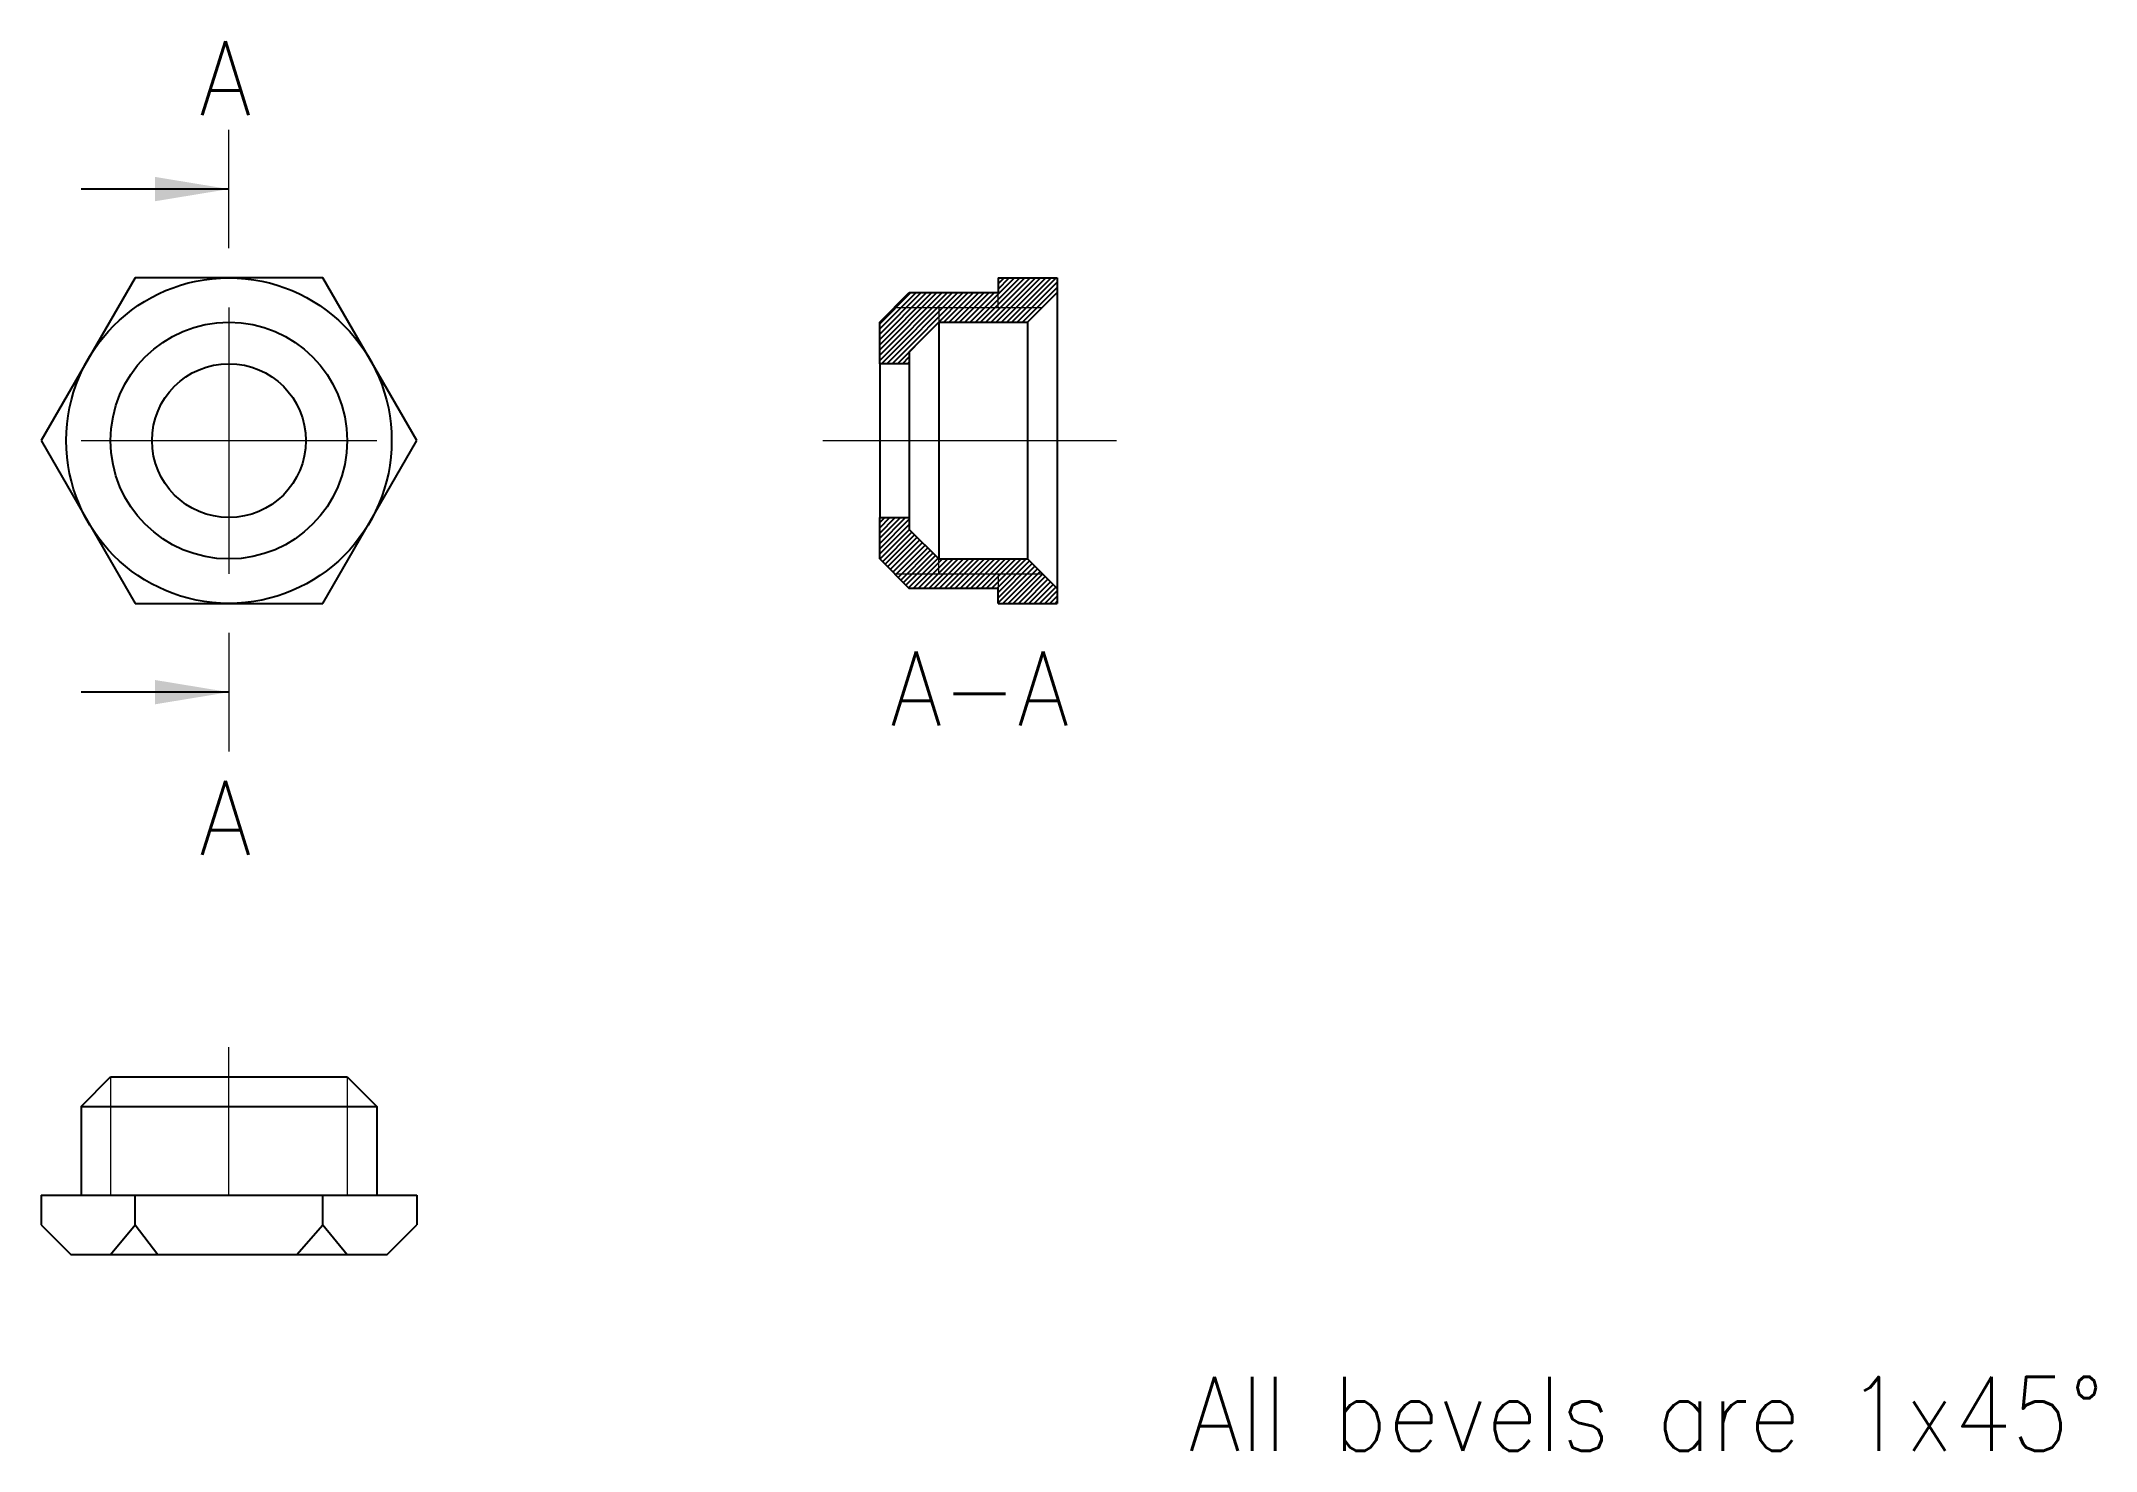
# Model space of a CAD drawing. Header units: millimetres. Extents: x -6.4 to 63.1, y -28.6 to 19.
import ezdxf

# ---------------------------------------------------------------- set-up
doc = ezdxf.new("R2010")
doc.units = ezdxf.units.MM
doc.linetypes.add('ACAD_ISO10W100', pattern=[18, 12, -2.95, 0.1, -2.95])
doc.layers.get('0').update_dxf_attribs({"lineweight": 25, "true_color": 0xffffff})
for name, color, linetype, lineweight, true_color in [('axis', 7, 'ACAD_ISO10W100', 13, 0x000000), ('dimensions', 7, 'Continuous', 13, 0x000000), ('hatch', 7, 'Continuous', 25, 0x000000), ('notes', 7, 'Continuous', 25, 0x000000), ('threads', 7, 'Continuous', 13, 0x000000)]:
    doc.layers.add(name, color=color, linetype=linetype, lineweight=lineweight, true_color=true_color)
doc.styles.get("Standard").update_dxf_attribs({"font": ''})
doc.styles.add('textstyle0', font='')
doc.styles.add('textstyle1', font='')
doc.styles.add('textstyle2', font='')
doc.styles.add('textstyle3', font='')
doc.styles.get('Standard').set_extended_font_data('txt')
doc.styles.get('textstyle0').set_extended_font_data('Standard')
doc.styles.get('textstyle1').set_extended_font_data('Standard')
doc.styles.get('textstyle2').set_extended_font_data('Standard')
doc.styles.get('textstyle3').set_extended_font_data('Standard')
doc.dimstyles.get("Standard").update_dxf_attribs({"dimtxt": 2.5, "dimasz": 2.5, "dimexe": 1.25, "dimexo": 0.625, "dimtad": 1, "dimtxsty": 'Standard', "dimcen": 2.5, "dimadec": 0, "dimazin": 0, "dimtfac": 1, "dimtmove": 0, "dimatfit": 3, "dimfxl": 1, "dimarcsym": 0})
pattern_1 = [(45, (0, 0), (-0.08838835, 0.08838835), [])]

msp = doc.modelspace()

# ---------------------------------------------------------------- hatches: boundary and pattern name
at = {"layer": 'hatch'}
h = msp.add_hatch(dxfattribs=at)
h.set_pattern_fill('ANSI31', color=256, scale=0.5, angle=180, style=0)
h.set_pattern_definition(pattern_1)
h.paths.add_polyline_path([(23, 10.5), (26, 10.5), (26, 11), (28, 11), (28, 10.5), (27, 9.5), (24, 9.5), (23, 8.5), (23, 8.1), (22, 8.1), (22, 9.5)])
h = msp.add_hatch(dxfattribs=at)
h.set_pattern_fill('ANSI31', color=256, scale=0.5, angle=180, style=0)
h.set_pattern_definition(pattern_1)
h.paths.add_polyline_path([(22, 2.9), (23, 2.9), (23, 2.5), (24, 1.5), (27, 1.5), (28, 0.5), (28, 0), (26, 0), (26, 0.5), (23, 0.5), (22, 1.5)])

# ---------------------------------------------------------------- linework, layer by layer
for p, q in [((-3.175, 11), (-6.351, 5.5)), ((3.175, 11), (-3.175, 11)), ((6.351, 5.5), (3.175, 11)), ((22, 9.5), (23, 10.5)), ((23, 10.5), (26, 10.5)), ((26, 11), (28, 11)), ((26, 11), (26, 10.5)), ((27, 9.5), (28, 10.5)), ((28, 11), (28, 11)), ((28, 11), (28, 10.5)), ((28, 10.5), (28, 0.5)), ((22, 8.1), (22, 9.5)), ((23, 8.5), (24, 9.5)), ((24, 9.5), (27, 9.5)), ((24, 9.5), (24, 1.5)), ((27, 9.5), (27, 1.5)), ((23, 8.5), (23, 8.1)), ((23, 8.1), (22, 8.1)), ((22, 8.1), (22, 2.9)), ((23, 8.1), (23, 2.9)), ((-6.351, 5.5), (-3.175, 0)), ((3.175, 0), (6.351, 5.5)), ((22, 2.9), (23, 2.9)), ((22, 1.5), (22, 2.9)), ((23, 2.9), (23, 2.5)), ((23, 2.5), (24, 1.5)), ((22, 1.5), (23, 0.5)), ((24, 1.5), (27, 1.5)), ((27, 1.5), (28, 0.5)), ((-3.175, 0), (3.175, 0)), ((26, 0.5), (23, 0.5)), ((26, 0), (26, 0.5)), ((26, 0), (28, 0)), ((28, 0.5), (28, 0)), ((-5, -17), (-4, -16)), ((-4, -16), (4, -16)), ((4, -16), (5, -17)), ((-5, -17), (-5, -20)), ((-5, -17), (5, -17)), ((5, -17), (5, -20)), ((-6.351, -20), (6.351, -20)), ((-6.351, -20), (-6.351, -21)), ((-3.175, -21), (-3.175, -20)), ((3.175, -21), (3.175, -20)), ((6.351, -20), (6.351, -21)), ((-6.351, -21), (-5.351, -22)), ((-4, -22), (-3.175, -21)), ((-3.175, -21), (-2.4, -22)), ((2.293, -21.998), (3.175, -21)), ((3.175, -21), (4, -22)), ((5.351, -22), (6.351, -21)), ((-5.351, -22), (5.351, -22))]:
    msp.add_line(p, q)
for radius in [5.5, 4, 2.6]:
    msp.add_circle((0, 5.5), radius)
at = {"layer": 'axis'}
for p, q in [((0, 10), (0, 1)), ((-5, 5.5), (5, 5.5)), ((20.075, 5.5), (30, 5.5)), ((0, -20), (0, -15))]:
    msp.add_line(p, q, dxfattribs=at)
at = {"layer": 'dimensions'}
for p, q in [((0, 12), (0, 16)), ((0, -1), (0, -5))]:
    msp.add_line(p, q, dxfattribs=at)
at = {"layer": 'threads'}
for p, q in [((26, 10), (26, 10.5)), ((22.5, 10), (26, 10)), ((24, 10), (27.5, 10)), ((24, 10), (24, 9.5)), ((24, 1), (24, 1.5)), ((22.5, 1), (24, 1)), ((24, 1), (27.5, 1)), ((24, 1), (26, 1)), ((26, 1), (26, 0.5)), ((-4, -16), (-4, -20)), ((4, -16), (4, -20))]:
    msp.add_line(p, q, dxfattribs=at)

# ---------------------------------------------------------------- texts
at = {"layer": 'dimensions', "char_height": 2.5, "attachment_point": 1}
for s, insert, style in [('A', (-1, 19), 'textstyle1'), ('A-A', (22.352, -1.629), 'textstyle3'), ('A', (-1, -6), 'textstyle2')]:
    msp.add_mtext(s, dxfattribs=dict(at, insert=insert, style=style))
at = {"layer": 'notes', "insert": (32.443, -26.139), "char_height": 2.5, "attachment_point": 1, "style": 'textstyle0'}
msp.add_mtext('All bevels are 1x45%%d', dxfattribs=at)

# ---------------------------------------------------------------- leaders
at = {"layer": 'dimensions'}
for points in [[(0, 14), (-5, 14)], [(0, -3), (-5, -3)]]:
    msp.add_leader(points, dimstyle='Standard', dxfattribs=at)

doc.saveas('drawing.dxf')
